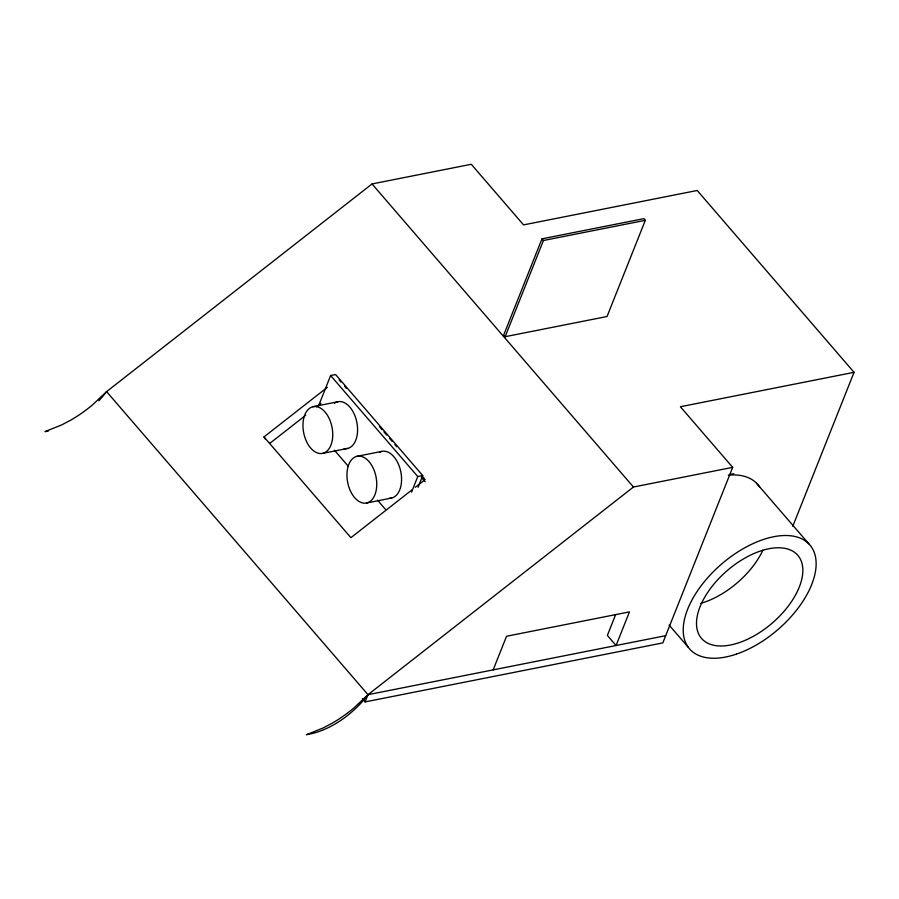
<?xml version="1.0" encoding="UTF-8"?>
<svg xmlns="http://www.w3.org/2000/svg" width="899" height="899" viewBox="0 0 899 899"><rect width="100%" height="100%" fill="white"/><g stroke="black" fill="none" stroke-linecap="round" stroke-linejoin="round"><path stroke-width="1.35" d="M318.74 405.427L330.63 375.524L335.597 374.546L422.732 475.571L418.08 487.269M411.562 492.146L417.765 476.549L422.732 475.571M541.985 238.831L503.698 335.024L505.148 336.698L607.039 316.504L645.325 220.311L643.875 218.637L541.985 238.831L543.423 240.505L645.325 220.311M505.148 336.698L543.423 240.505M362.376 698.714L365.129 701.905L367.994 694.691L633.447 487.022L732.674 467.356L680.397 406.741L854.05 372.321L697.208 190.476L523.555 224.896L471.267 164.281L372.04 183.947L106.588 391.627L92.485 404.898A85.147 46.299 -40.8 0 1 69.695 420.732L61.66 424.912L44.95 431.644L48.535 430.936M493.169 669.879L506.553 636.245L629.457 611.882L616.073 645.527L607.364 635.424L615.601 614.725M732.674 467.356L662.821 642.897L365.129 701.905M792.772 526.297L854.05 372.321M265.295 439.038L263.98 436.914L327.292 387.379M269.644 443.488L305.671 415.304M316.583 406.764L320.943 403.348M412.023 489.854L350.902 537.681L263.98 436.914M415.304 487.292L425.126 479.605L422.384 476.425M312.841 406.73L337.642 401.808M322.887 453.332L347.688 448.421M356.836 456.344L381.637 451.422M366.882 502.946L391.683 498.024M729.808 474.47L733.73 473.694M665.687 635.683L367.994 694.691A63.582 34.567 -40.8 0 1 309.941 734.011L306.357 734.719L323.067 727.988L331.102 723.796A85.147 46.299 -40.8 0 0 353.891 707.974L367.994 694.691L106.588 391.627A63.582 34.567 -40.8 0 1 98.845 400.808M756.52 483.213L808.808 543.828M372.04 183.947L633.447 487.022M669.148 625.108L688.409 647.437M339.125 379.906L340.957 382.03M344.62 386.267L346.441 388.39M379.378 426.576L382.131 429.756M383.952 431.88L386.705 435.06M389.447 438.24L392.189 441.42M394.931 444.6L396.762 446.724M421.462 477.493L425.115 481.729M330.63 375.524L417.765 476.549M334.428 450.208L348.183 466.154M377.535 500.181L385.783 509.755M762.88 550.267A63.582 34.567 -40.8 0 1 700.726 603.353M728.28 475.144A79.483 43.208 -40.8 0 1 759.801 487.382M379.445 452.276A23.846 14.451 78.8 0 1 400.707 471.278A23.846 14.451 78.8 0 1 389.368 498.282M334.428 403.314A23.846 14.451 78.8 0 1 356.712 421.665A23.846 14.451 78.8 0 1 344.182 448.567M739.45 642.549A63.582 34.567 -40.8 0 0 799.998 558.436A63.582 34.567 -40.8 0 0 709.603 589.677A63.582 34.567 -40.8 0 0 739.45 642.549M736.337 654.146A79.483 43.208 -40.8 0 0 812.752 549.154A79.483 43.208 -40.8 0 0 699.961 587.362A79.483 43.208 -40.8 0 0 736.337 654.146M348.25 465.985A23.846 14.451 78.8 0 0 363.376 503.092A23.846 14.451 78.8 0 0 373.939 469.84A23.846 14.451 78.8 0 0 348.25 465.985M304.255 416.383A23.846 14.451 78.8 0 0 319.381 453.478A23.846 14.451 78.8 0 0 329.944 420.238A23.846 14.451 78.8 0 0 304.255 416.383"/></g></svg>
